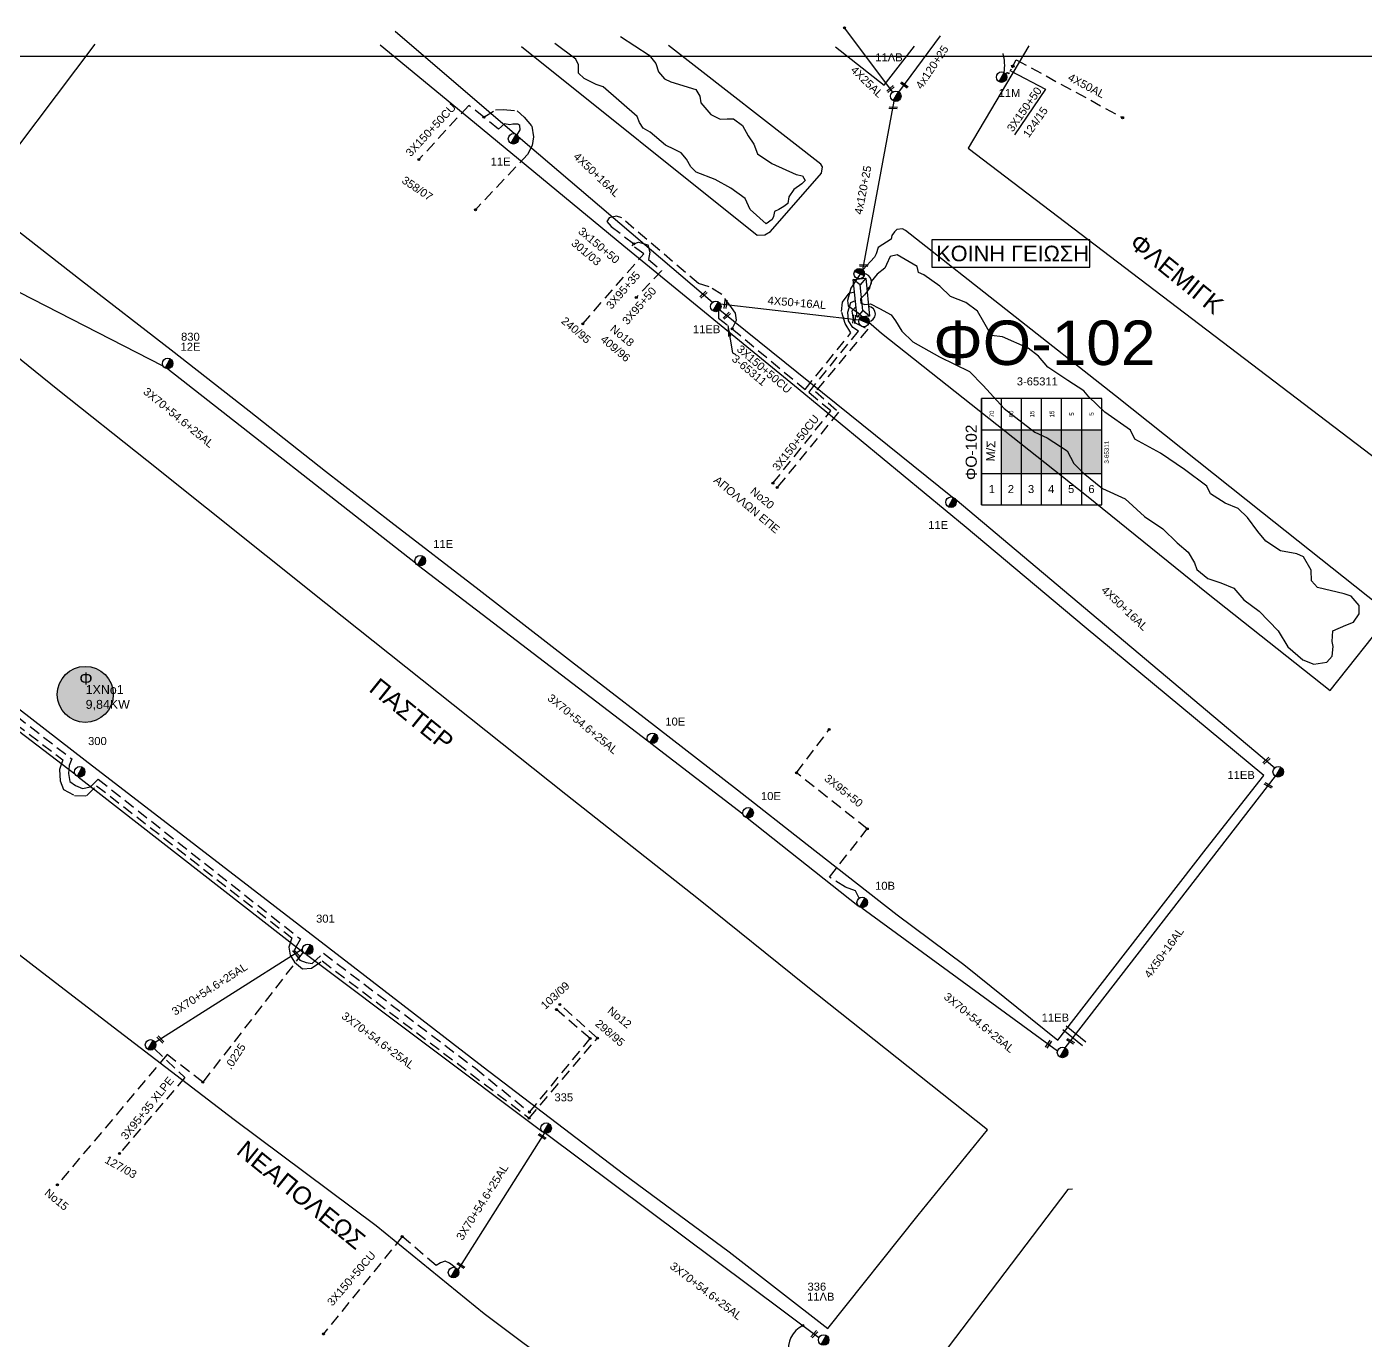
# Model space of a CAD drawing. Header units: millimetres. Extents: x 912 to 3023, y 735 to 1796.
# Drawn here: x 2317.8 to 2618.8, y 1491.9 to 1787.3 of the extents above; entities that cross this region are included whole.
import ezdxf
from ezdxf.enums import TextEntityAlignment as Align

# ---------------------------------------------------------------- set-up
doc = ezdxf.new("R2010")
doc.units = ezdxf.units.MM
doc.linetypes.add('DASHED', pattern=[19.05, 12.7, -6.35])
for name, color, linetype in [('Άγνωστα', 7, 'Continuous'), ('Ασφαλειοκιβώτια Χ.Τ 6 αναχωρήσεων', 7, 'Continuous'), ('Γέφυρες Εναέριου Δικτύου', 7, 'Continuous'), ('Γυμνά εναέρια ΧΤ και ΦΟΠ (3Φ)   4x50+16AL', 7, 'Continuous'), ('Εναέρια παροχή ΧΤ 4x25', 7, 'SYN_LINE'), ('Επιγραφές - Σχήματα', 7, 'Continuous'), ('Καλώδια ΧΤ   3x150+50CU', 7, 'DASHED'), ('Καλώδια ΧΤ   3x150AL+50XLPE', 7, 'DASHED'), ('Καλώδια ΧΤ   3x95+35 XLPE', 7, 'DASHED'), ('Μηχανική τομή', 7, 'Continuous'), ('Στύλος ΦΜ', 7, 'Continuous'), ('Στύλος ΦΜ @ 1', 7, 'Continuous'), ('Συνδέσεις', 7, 'Continuous'), ('Συνεστραμμένα ΧΤ   3x70+54.6+25 AL', 7, 'SYN_LINE'), ('Συνεστραμμένα ΧΤ   4x120+25 AL', 7, 'SYN_LINE'), ('Τομή', 7, 'Continuous'), ('Υποσταθμός εναέριος 2 στύλων', 7, 'Continuous'), ('Υποσταθμός πόλεως', 7, 'Continuous'), ('Υπόβαθρο ΔΕΗ', 7, 'Continuous'), ('Υπόγεια καλώδια Παροχών ΧΤ   .0225', 7, 'DASHED'), ('Υπόγεια καλώδια Παροχών ΧΤ   4x50AL', 7, 'DASHED'), ('Χώρος', 7, 'Continuous')]:
    doc.layers.add(name, color=color, linetype=linetype)
doc.styles.get("Standard").update_dxf_attribs({"font": 'ARIAL.TTF'})
doc.linetypes.add('SYN_LINE', pattern='A,0.5,-0.0001,["/\\/\\/\\/",Standard,S=0.1,R=0,X=0,Y=-0.05],-0.25', length=0.7501)
doc.dimstyles.new('ISO-25', dxfattribs={"dimtxt": 2.5, "dimasz": 2.5, "dimexe": 1.25, "dimexo": 0.625, "dimtad": 1, "dimtxsty": 'Standard', "dimcen": 2.5, "dimadec": 0, "dimazin": 0, "dimtfac": 1, "dimtmove": 0, "dimatfit": 3, "dimfxl": 1, "dimarcsym": 0})

# ---------------------------------------------------------------- blocks, each defined once
blk = doc.blocks.new('ΥΠΑΡΧΩΝ ΤΣΙΜΕΝΤΕΝΙΟΣ ΣΤΥΛΟΣ')
at = {"layer": 'Στύλος ΦΜ'}
blk.add_hatch(color=7, dxfattribs=at).paths.add_polyline_path([(-1.29, -2.28, 0.574793), (2.62, 0, 0.268822), (1.3, 2.27)])
at = {"layer": 'Στύλος ΦΜ', "color": 7}
blk.add_line((-1.29, -2.28), (1.3, 2.27), dxfattribs=at)
blk.add_circle((0, 0), 2.62, dxfattribs=at)
at = {"layer": 'Στύλος ΦΜ', "flags": 4}
for tag, p in [('ΤΥΠΟΣ', (-4.91, 3.03)), ('ΑΡΙΘΜΟΣ', (-4.68, 8.05))]:
    blk.add_attdef(tag, p, '', height=4, dxfattribs=at)
blk = doc.blocks.new('ΥΠΟΣΤΑΘΜΟΣ ΕΝΑΕΡΙΟΣ ΕΠΙ 2 ΣΤΥΛΩΝ')
at = {"layer": 'Υποσταθμός εναέριος 2 στύλων', "linetype": 'Continuous'}
for points in [[(-11.97, -2.11, 0.574793), (-8.45, -0.07, 0.268822), (-9.64, 1.98)], [(9.68, -2.15, 0.574793), (13.19, -0.1, 0.268822), (12.01, 1.95)]]:
    blk.add_hatch(color=256, dxfattribs=at).paths.add_polyline_path(points)
for p, q in [((-11.97, -2.11), (-9.64, 1.98)), ((9.68, -2.15), (12.01, 1.95))]:
    blk.add_line(p, q, dxfattribs=at)
for centre in [(-10.81, -0.07), (10.84, -0.1)]:
    blk.add_circle(centre, 2.36, dxfattribs=at)
at = {"layer": 'Υποσταθμός πόλεως', "linetype": 'Continuous', "ltscale": 40}
blk.add_lwpolyline([(-8.57, 2.82), (8.57, 2.82), (8.57, -2.82), (-8.57, -2.82)], close=True, dxfattribs=at)
for points in [[(-5.75, 0), (-8.57, 2.82)], [(-8.57, -2.82), (-5.75, 0)], [(-5.75, 0), (5.75, 0)], [(5.75, 0), (8.57, 2.82)], [(8.57, -2.82), (5.75, 0)]]:
    blk.add_lwpolyline(points, dxfattribs=at)
at = {"layer": 'Υποσταθμός εναέριος 2 στύλων', "ltscale": 40, "flags": 1}
for tag, p in [('ΜΕΤΑΣΧΗΜΑΤΙΣΜΟΣ', (14.09, 2.51)), ('ΙΣΧΥΣ', (14.07, -0.28)), ('ΑΡΙΘΜΟΣ', (14.19, -3))]:
    blk.add_attdef(tag, p, '', height=1.8, dxfattribs=at)
blk = doc.blocks.new('ΜΗΧΑΝΙΚΗ ΤΟΜΗ')
at = {"layer": 'Μηχανική τομή', "ltscale": 40}
for p, q in [((-1.89, 0.78), (1.89, 0.78)), ((1.89, 0), (-1.89, 0))]:
    blk.add_line(p, q, dxfattribs=at)
blk = doc.blocks.new('ΤΟΜΗ')
at = {"layer": 'Τομή', "ltscale": 40}
for p, q in [((-5.68, 0), (5.68, 0)), ((5.68, -2.33), (-5.68, -2.33))]:
    blk.add_line(p, q, dxfattribs=at)
blk = doc.blocks.new('_ΣΥΝΔΕΣΗ')
at = {"layer": 'Συνδέσεις', "linetype": 'SYN_LINE', "ltscale": 40}
blk.add_hatch(color=256, dxfattribs=at).paths.add_polyline_path([(0.5, -0.01, 1), (-0.5, -0.01, 1)])
at = {"layer": 'Συνδέσεις'}
blk.add_circle((0, -0.01), 0.5, dxfattribs=at)
blk = doc.blocks.new('ΑΣΦΑΛΕΙΟΚΙΒΩΤΙΟ ΥΠΟΣΤΑΘΜΟΥ 6 ΑΝΑΧΩΡΗΣΕΩΝ')
at = {"layer": 'Ασφαλειοκιβώτια Χ.Τ 6 αναχωρήσεων', "ltscale": 40}
for p, q in [((-23.91, 27), (23.91, 27)), ((-9.83, 27), (-9.83, -27)), ((9.83, 27), (9.83, -27)), ((-23.91, 18), (23.91, 18)), ((-23.91, 9), (23.91, 9)), ((-23.91, 0), (23.91, 0)), ((-23.91, -9), (23.91, -9)), ((-23.91, -18), (23.91, -18))]:
    blk.add_line(p, q, dxfattribs=at)
at = {"layer": 'Ασφαλειοκιβώτια Χ.Τ 6 αναχωρήσεων'}
blk.add_lwpolyline([(-23.91, -27), (23.91, -27), (23.91, 27), (-23.91, 27)], close=True, dxfattribs=at)
for s, p in [('1', (-18.59, 23.8)), ('2', (-18.59, 15.23)), ('3', (-18.59, 6.16)), ('4', (-18.59, -2.87)), ('5', (-18.59, -11.88)), ('6', (-18.59, -21.01))]:
    blk.add_text(s, height=3.6, rotation=270, dxfattribs=at).set_placement(p)
at = {"layer": 'Ασφαλειοκιβώτια Χ.Τ 6 αναχωρήσεων', "ltscale": 40}
for tag, height, p in [('ΟΝΟΜΑ', 5, (-0.27, 31.68)), ('ΚΕΙΜΕΝΟ 1', 2, (16.95, 22.41)), ('ΚΕΙΜΕΝΟ 2', 2, (16.95, 13.71)), ('ΚΕΙΜΕΝΟ 3', 2, (16.95, 4.31)), ('ΚΕΙΜΕΝΟ 4', 2, (16.95, -4.67)), ('ΚΕΙΜΕΝΟ 5', 2, (16.95, -13.51)), ('ΚΕΙΜΕΝΟ 6', 2, (16.95, -22.43)), ('ΣΧ', 2, (-0.21, -29.21))]:
    blk.add_attdef(tag, text='', height=height, dxfattribs=at).set_placement(p, align=Align.MIDDLE_CENTER)
blk = doc.blocks.new('ΧΩΡΟΣ')
at = {"layer": 'Χώρος', "ltscale": 40, "true_color": 0xff4747}
blk.add_hatch(color=13, dxfattribs=at).paths.add_polyline_path([(12.17, -0.19, 1), (-13.03, -0.19, 1)])
at = {"layer": 'Χώρος', "ltscale": 40}
blk.add_circle((-0.43, -0.19), 12.6, dxfattribs=at)
at = {"layer": 'Χώρος', "ltscale": 30, "insert": (-3.14, 9.64), "char_height": 5.4, "width": 408.8913, "attachment_point": 1}
blk.add_mtext('Φ', dxfattribs=at)
at = {"layer": 'Χώρος', "ltscale": 40}
blk.add_attdef('ΑΡΙΘΜΟΣ_001', (-0.27, -4.04), '', height=5.4, dxfattribs=at)
blk = doc.blocks.new('TSONTA XT1')
at = {"ltscale": 40}
h = blk.add_hatch(color=256, dxfattribs=at)
h.dxf.hatch_style = 1
h.paths.add_polyline_path([(595.96, 2487.66), (597.07, 2488.77), (595.96, 2489.87), (594.85, 2488.77)])
blk.add_lwpolyline([(594.85, 2488.77), (595.96, 2489.87), (597.07, 2488.77), (595.96, 2487.66)], close=True, dxfattribs=at)

msp = doc.modelspace()

# ---------------------------------------------------------------- hatches: boundary and pattern name
at = {"layer": 'Ασφαλειοκιβώτια Χ.Τ 6 αναχωρήσεων'}
for color, points in [(27, [(2541.53, 1696.65), (2537.03, 1696.65), (2537.03, 1686.82), (2541.53, 1686.82)]), (154, [(2546.03, 1696.65), (2541.53, 1696.65), (2541.53, 1686.82), (2546.03, 1686.82)]), (133, [(2550.53, 1696.65), (2546.03, 1696.65), (2546.03, 1686.82), (2550.53, 1686.82)]), (2, [(2555.03, 1696.65), (2550.53, 1696.65), (2550.53, 1686.82), (2555.03, 1686.82)]), (1, [(2559.53, 1696.65), (2555.03, 1696.65), (2555.03, 1686.82), (2559.53, 1686.82)])]:
    msp.add_hatch(color=color, dxfattribs=at).paths.add_polyline_path(points)

# ---------------------------------------------------------------- linework, layer by layer
at = {"layer": 'Άγνωστα', "color": 154, "linetype": 'DASHED', "ltscale": 0.2}
msp.add_lwpolyline([(2420.62, 1766.97), (2423.21, 1768.61), (2424.95, 1768.73), (2428.07, 1768.37), (2429.69, 1766.99), (2431.4, 1764.98), (2431.76, 1762.54), (2431.46, 1760.59), (2430.41, 1758.58), (2418.71, 1746.17)], dxfattribs=at)
at = {"layer": 'Άγνωστα', "color": 1, "linetype": 'DASHED', "ltscale": 0.2}
for points in [[(2442.85, 1720.49), (2456.54, 1736.22), (2453.99, 1738.07), (2454.35, 1738.51)], [(2454.35, 1738.51), (2455.37, 1738.88), (2457.46, 1738.26), (2457.95, 1736.63), (2457.63, 1734.95), (2460.56, 1732.45), (2454.89, 1726.43)]]:
    msp.add_lwpolyline(points, dxfattribs=at)
at = {"layer": 'Άγνωστα', "color": 6, "linetype": 'DASHED', "ltscale": 0.2}
msp.add_lwpolyline([(2504.99, 1591.33), (2504.19, 1593.02), (2501.91, 1593.82), (2498.34, 1596.06), (2506.83, 1606.93), (2490.91, 1619.53), (2498.25, 1629.29)], dxfattribs=at)
at = {"layer": 'Γέφυρες Εναέριου Δικτύου'}
msp.add_arc((2494.92, 1489.97), 5.87, 116.1221, 266.1266, dxfattribs=at)
at = {"layer": 'Γυμνά εναέρια ΧΤ και ΦΟΠ (3Φ)   4x50+16AL', "color": 154}
for points in [[(2400.63, 1786.29), (2427.48, 1763.27)], [(2428.32, 1762.64), (2472.04, 1725.34)], [(2473.77, 1725.02), (2504.98, 1721.42)]]:
    msp.add_lwpolyline(points, dxfattribs=at)
at = {"layer": 'Γυμνά εναέρια ΧΤ και ΦΟΠ (3Φ)   4x50+16AL', "color": 1}
for points in [[(2473.63, 1723.62), (2525.96, 1681.52)], [(2526.57, 1681.13), (2598.49, 1620.67)], [(2551.31, 1557.68), (2598.58, 1618.78)]]:
    msp.add_lwpolyline(points, dxfattribs=at)
at = {"layer": 'Γυμνά εναέρια ΧΤ και ΦΟΠ (3Φ)   4x50+16AL', "color": 27}
msp.add_arc((2505.99, 1729.99), 1.78, 294.1133, 89.7897, dxfattribs=at)
at = {"layer": 'Γυμνά εναέρια ΧΤ και ΦΟΠ (3Φ)   4x50+16AL', "color": 154}
msp.add_arc((2506.97, 1722.73), 1.68, 272.3752, 85.2396, dxfattribs=at)
at = {"layer": 'Εναέρια παροχή ΧΤ 4x25', "color": 27, "ltscale": 20}
msp.add_lwpolyline([(2512.55, 1772.62), (2501.69, 1787.08)], dxfattribs=at)
at = {"layer": 'Επιγραφές - Σχήματα'}
msp.add_lwpolyline([(917.41, 770.73), (2916.72, 770.73), (2916.72, 1780.64), (917.41, 1780.64)], close=True, dxfattribs=at)
at = {"layer": 'Επιγραφές - Σχήματα', "color": 190}
msp.add_lwpolyline([(2521.36, 1733.24), (2556.87, 1733.24), (2556.87, 1739.42), (2521.36, 1739.42)], close=True, dxfattribs=at)
at = {"layer": 'Καλώδια ΧΤ   3x150+50CU', "color": 154, "ltscale": 0.2}
msp.add_lwpolyline([(2428.08, 1762.97), (2428.76, 1764.11), (2428.68, 1765.08), (2428.26, 1765.39), (2427.1, 1765.39), (2426.44, 1765.23), (2425.21, 1765.46), (2423.86, 1764.27), (2420.62, 1766.97), (2417.21, 1769.62), (2406, 1757.43)], dxfattribs=at)
at = {"layer": 'Καλώδια ΧΤ   3x150+50CU', "color": 1, "ltscale": 0.2}
for points in [[(2476.43, 1719.39), (2477.45, 1721.36), (2477.17, 1722.92), (2476.3, 1724.19), (2474.11, 1727.07), (2471.28, 1728.84), (2468.85, 1729.59), (2451.61, 1744.3), (2450.44, 1744.73), (2448.79, 1744.34), (2448.25, 1743.52), (2449.22, 1742.38), (2454.35, 1738.51)], [(2473.4, 1723.42), (2473.34, 1721.8), (2476.43, 1719.39), (2492.85, 1705.76), (2503.13, 1718.46), (2501.82, 1720.58), (2501.02, 1723.29), (2501.27, 1725.36), (2502.73, 1727.37), (2503.96, 1727.66)], [(2414.17, 1508.28), (2412.85, 1509.31), (2411.91, 1509.73), (2410.84, 1509.32), (2409.91, 1508.78), (2402.23, 1515.24), (2384.57, 1493.36)]]:
    msp.add_lwpolyline(points, dxfattribs=at)
at = {"layer": 'Καλώδια ΧΤ   3x150+50CU', "color": 2, "ltscale": 0.2}
msp.add_lwpolyline([(2485.62, 1684.66), (2498.61, 1700.9), (2493.69, 1705.08), (2504.81, 1718.85), (2503.56, 1719.69), (2502.61, 1721.18), (2502.47, 1723.14), (2503.1, 1725.32), (2504.15, 1725.77)], dxfattribs=at)
at = {"layer": 'Καλώδια ΧΤ   3x150+50CU', "color": 133, "ltscale": 0.2}
msp.add_lwpolyline([(2504.29, 1724.37), (2503.36, 1723.34), (2503.54, 1722.02), (2504.1, 1720.72), (2506.92, 1719.32), (2495.17, 1705.29), (2500.37, 1700.64), (2486.57, 1683.71)], dxfattribs=at)
at = {"layer": 'Καλώδια ΧΤ   3x150AL+50XLPE', "color": 27, "linetype": 'DASHED', "ltscale": 0.05}
msp.add_lwpolyline([(2539.67, 1778.61), (2538.62, 1776.73, 0.612382), (2537.96, 1776.68)], format="xyb", dxfattribs=at)
at = {"layer": 'Καλώδια ΧΤ   3x150AL+50XLPE', "color": 6, "ltscale": 0.2}
msp.add_lwpolyline([(2276.39, 1662.56), (2327.92, 1622.69), (2327.37, 1621.18), (2327.18, 1619.37), (2327.52, 1617.57), (2328.77, 1616.65), (2330.39, 1616.02), (2332.16, 1616.35), (2333.88, 1618.1), (2379.37, 1582.18), (2378.35, 1580.36), (2377.87, 1579.29), (2379.23, 1577.41), (2380.62, 1576.85), (2382.02, 1576.69), (2384.52, 1578.96), (2418.69, 1553.1), (2430.87, 1543.23), (2444.51, 1559.78), (2436.95, 1566.29)], dxfattribs=at)
at = {"layer": 'Καλώδια ΧΤ   3x150AL+50XLPE', "color": 85, "ltscale": 0.2}
msp.add_lwpolyline([(2276.03, 1660.73), (2325.93, 1622.44), (2325.17, 1620.27), (2325.35, 1617.71), (2326.07, 1615.78), (2328.59, 1614.43), (2331.29, 1614.36), (2333.54, 1616.64), (2377.45, 1582.4), (2376.75, 1580.3), (2377.08, 1578.5), (2378.03, 1576.95), (2379.86, 1575.43), (2381.84, 1575.61), (2384.24, 1577.25), (2430.8, 1541.91), (2446.13, 1559.88), (2437.71, 1567.42)], dxfattribs=at)
at = {"layer": 'Καλώδια ΧΤ   3x95+35 XLPE', "color": 1, "ltscale": 0.2}
msp.add_lwpolyline([(2346.47, 1557.51), (2353.37, 1550.99), (2338.68, 1533.96)], dxfattribs=at)
at = {"layer": 'Συνεστραμμένα ΧΤ   3x70+54.6+25 AL', "color": 6, "ltscale": 20}
for points in [[(2348.51, 1710.95), (2278.14, 1747.05)], [(2349.53, 1710.4), (2405.22, 1666.78)], [(2405.89, 1666.14), (2457.48, 1626.74)], [(2458.15, 1626.18), (2478.87, 1610.3)], [(2479.82, 1609.39), (2504.7, 1589.72)], [(2505.63, 1589.2), (2549.61, 1557.03)]]:
    msp.add_lwpolyline(points, dxfattribs=at)
at = {"layer": 'Συνεστραμμένα ΧΤ   3x70+54.6+25 AL', "color": 1, "ltscale": 20}
for points in [[(2272.48, 1662.14), (2328.65, 1619.29)], [(2329.41, 1618.63), (2380.08, 1579.11)], [(2379.83, 1579.88), (2346.7, 1558.88)], [(2380.69, 1578.7), (2433.66, 1538.95)], [(2434.21, 1538.55), (2414.79, 1507.77)], [(2434.46, 1538.49), (2495.96, 1492.54)]]:
    msp.add_lwpolyline(points, dxfattribs=at)
at = {"layer": 'Συνεστραμμένα ΧΤ   3x70+54.6+25 AL', "color": 27, "linetype": 'SYN_LINE', "ltscale": 20}
msp.add_arc((2527.51, 1778.59), 10.21, 351.0576, 15.3062, dxfattribs=at)
at = {"layer": 'Συνεστραμμένα ΧΤ   4x120+25 AL', "color": 27, "linetype": 'SYN_LINE', "ltscale": 20}
for points in [[(2513.95, 1772.61), (2523.32, 1785.29)], [(2505.82, 1732.62), (2512.89, 1770.54)]]:
    msp.add_lwpolyline(points, dxfattribs=at)
at = {"layer": 'Υπόβαθρο ΔΕΗ'}
for points in [[(2451.34, 1785.12), (2457.81, 1780.93), (2459.31, 1779.03), (2459.85, 1777.19), (2461.21, 1775.56), (2462.62, 1774.95), (2468.29, 1773.21), (2469.19, 1771.7), (2469.19, 1771.7), (2469.42, 1770.2), (2471.66, 1767.59), (2473.77, 1766.5), (2475.32, 1766.59), (2476.77, 1766.61), (2478.73, 1765.1), (2480, 1762.77), (2481.32, 1760.92), (2482.16, 1758.69), (2485.38, 1756.54), (2485.38, 1756.54), (2490.84, 1754.05), (2492.23, 1753.76), (2492.83, 1752.73), (2492.09, 1752.01), (2490.3, 1750.72), (2489.18, 1749.06), (2488.98, 1747.59), (2488.08, 1746.89), (2486.94, 1746.22), (2485.93, 1745.77), (2485.71, 1744.63), (2485.46, 1743.96), (2484.12, 1742.98), (2480.51, 1746.19), (2479.39, 1748.66), (2476.16, 1751.03), (2472.58, 1752.95), (2468.35, 1754.62), (2467.18, 1755.82), (2466.19, 1757.52), (2464.99, 1758.94), (2463.5, 1759.68), (2461.48, 1760.64), (2457.99, 1763.63), (2456.43, 1764.48), (2455.58, 1765.75), (2455.05, 1767.14), (2447.42, 1773.82), (2445.86, 1774.31), (2443.13, 1775.66), (2441.92, 1776.83), (2441.92, 1778.74), (2441.29, 1780.01), (2436.53, 1783.5)], [(2333.1, 1783.41), (2306.71, 1748.46), (2330.1, 1730.23), (2350.33, 1714.63), (2367.8, 1700.91), (2384.97, 1687.4), (2399.65, 1675.96), (2419.52, 1660.67), (2440.3, 1644.58), (2456.62, 1631.97), (2477.64, 1615.69), (2493.34, 1603.43), (2513.51, 1587.6), (2528.52, 1576.41), (2549.64, 1559.41), (2559.16, 1571.71), (2583.04, 1602.41), (2595.96, 1618.91), (2555.6, 1652.45), (2529.08, 1674.71), (2491.3, 1705.89), (2452.09, 1737.98), (2418.48, 1765.69), (2397.26, 1783.19)], [(2429.09, 1782.86), (2482.07, 1740.46), (2483.76, 1740.54), (2485.07, 1741.24), (2496.52, 1754.41), (2496.77, 1755.8), (2496.37, 1756.41), (2462.12, 1783.11)], [(2499.64, 1782.79), (2510.63, 1774.18), (2517.45, 1782.92)], [(2543.17, 1783.01), (2529.54, 1759.99), (2640.31, 1675.68), (2710.99, 1765.62), (2723.28, 1781.16)], [(2552.94, 1525.88), (2551.93, 1525.84), (2518.66, 1481.96), (2528.02, 1476.58), (2561.73, 1454.49), (2607.39, 1425.02), (2671.33, 1384.19), (2695.83, 1376.85), (2696.66, 1388.26), (2702.64, 1424.99), (2715.27, 1487.58), (2724.2, 1524.1), (2733.02, 1555.62), (2741.43, 1582.65), (2751.47, 1611.2), (2761.25, 1636.48), (2773.06, 1665.4), (2787.68, 1697.04), (2796.81, 1715.64), (2807.8, 1736.8), (2813.9, 1747.93), (2780.89, 1781.08)], [(2546.92, 1773.3), (2539.89, 1762.97)], [(2610.88, 1638.07), (2624.48, 1655.16), (2595.69, 1678.03), (2562.62, 1704.31), (2515.4, 1741.49), (2514.76, 1741.83), (2513.45, 1741.69), (2512.92, 1741.22), (2512.35, 1740.39), (2512.18, 1739.55), (2509.29, 1737.7), (2508.85, 1736.23), (2508.41, 1735.49), (2505.82, 1732.62), (2503.15, 1728.55), (2502.38, 1725.73), (2502.55, 1724.54), (2504.78, 1722.94), (2510.03, 1718.38), (2556.12, 1681.87), (2583.5, 1659.75), (2610.88, 1638.07)], [(2611.33, 1649.05), (2611.54, 1651.46), (2614.43, 1652.74), (2616.15, 1653.44), (2617.4, 1655.28), (2617.4, 1657.15), (2615.64, 1659.24), (2614.06, 1659.79), (2608.03, 1661.21), (2606.7, 1662.71), (2606.63, 1665.1), (2604.94, 1668.07), (2603.43, 1668.81), (2599.71, 1669.45), (2596.41, 1671.62), (2594.64, 1673.82), (2592.32, 1676.92), (2590.23, 1678.98), (2587.29, 1680.19), (2584.02, 1682.28), (2583.17, 1683.97), (2578.16, 1687.78), (2572.76, 1691.38), (2566.97, 1694.58), (2566.01, 1696.57), (2560.25, 1700.61), (2556.61, 1704.08), (2555.55, 1705.46), (2551.93, 1707.74), (2547.4, 1710.76), (2545.32, 1713.2), (2543.03, 1715.04), (2537.24, 1717.57), (2534.72, 1717.89), (2531.61, 1723.37), (2528.96, 1725.33), (2525.53, 1726.68), (2523.12, 1728.96), (2519.5, 1731.53), (2518.36, 1732.01), (2518.07, 1733.36), (2513.54, 1735.98), (2511.99, 1735.61), (2511.17, 1733.82), (2510.8, 1733.04), (2509.01, 1731.68), (2507.72, 1730.01), (2507.32, 1728.51), (2506.22, 1727.03), (2505.32, 1726.09), (2505.39, 1725.14), (2506.29, 1724.88), (2507.55, 1724.97), (2509.59, 1723.97), (2512.17, 1722.55), (2513.2, 1721.14), (2514.61, 1718.88), (2517.08, 1716.43), (2523.04, 1713.07), (2529.79, 1709.77), (2532.85, 1706.64), (2537.59, 1701.49), (2544.48, 1696.15), (2547.25, 1694.83), (2551.74, 1691.94), (2553.23, 1689.12), (2555.38, 1687), (2559.73, 1683.5), (2564.83, 1681.16), (2569.19, 1677.15), (2573.3, 1674.37), (2576.47, 1671.26), (2578.99, 1669.19), (2580.42, 1666.78), (2580.95, 1665.23), (2583.39, 1663.2), (2586.31, 1662.28), (2589.24, 1661.07), (2591.46, 1658.47), (2594.91, 1655.9), (2599.23, 1651.43), (2601.42, 1647.85), (2604.74, 1644.97), (2607.21, 1643.95), (2610.12, 1644.45), (2611.35, 1645.78), (2611.6, 1647.96), (2611.33, 1649.05)], [(2293.3, 1730.92), (2269.79, 1700), (2255.27, 1680.99), (2269.92, 1669.73), (2300.25, 1646.11), (2330.93, 1622.41), (2356.02, 1603.09), (2391.22, 1575.96), (2420.47, 1553.46), (2452, 1529.39), (2475.8, 1511.82), (2497.97, 1494.59), (2518.28, 1520.04), (2533.89, 1539.25), (2493.11, 1571.65), (2468.85, 1591.11), (2439.07, 1614.67), (2385.04, 1657.59), (2385.04, 1657.59), (2344.84, 1689.8), (2324.81, 1705.65), (2306.27, 1720.61), (2293.3, 1730.92)], [(2307.2, 1430.83), (2329.28, 1413.75), (2348.89, 1398.56), (2393.68, 1362.78), (2394.71, 1363.71), (2440.66, 1421.57), (2470.69, 1459.22), (2439.2, 1484.02), (2420.71, 1497.9), (2396.39, 1517.68), (2364.43, 1541.47), (2338.54, 1561.39), (2320.39, 1575.3), (2296.75, 1593.53)]]:
    msp.add_lwpolyline(points, dxfattribs=at)
at = {"layer": 'Υπόγεια καλώδια Παροχών ΧΤ   .0225', "color": 1, "ltscale": 0.2}
msp.add_lwpolyline([(2379.98, 1579.18), (2357.43, 1549.99), (2349.36, 1556.16), (2324.7, 1526.91)], dxfattribs=at)
at = {"layer": 'Υπόγεια καλώδια Παροχών ΧΤ   4x50AL', "color": 27, "ltscale": 0.2}
msp.add_lwpolyline([(2539.56, 1778.45), (2540.33, 1779.87), (2540.33, 1779.87), (2540.33, 1779.87), (2564.24, 1766.86)], dxfattribs=at)

# ---------------------------------------------------------------- block references
at = {"layer": 'Ασφαλειοκιβώτια Χ.Τ 6 αναχωρήσεων', "xscale": 0.5, "yscale": 0.5, "zscale": 0.5, "rotation": 90}
msp.add_blockref('ΑΣΦΑΛΕΙΟΚΙΒΩΤΙΟ ΥΠΟΣΤΑΘΜΟΥ 6 ΑΝΑΧΩΡΗΣΕΩΝ', (2546.03, 1691.74), dxfattribs=at).add_auto_attribs({'ΟΝΟΜΑ': 'ΦΟ-102', 'ΣΧ': '3-65311', 'ΚΕΙΜΕΝΟ 2': '80', 'ΚΕΙΜΕΝΟ 1': '70', 'ΚΕΙΜΕΝΟ 3': '15', 'ΚΕΙΜΕΝΟ 4': '15', 'ΚΕΙΜΕΝΟ 5': '5', 'ΚΕΙΜΕΝΟ 6': '5'})
at = {"layer": 'Μηχανική τομή'}
for p, xscale, yscale, zscale, rotation in [((2511.92, 1773.45), 0.5000000000002767, 0.5000000000002767, 0.5000000000002767, 221.5831924250218), ((2515.25, 1774.37), 0.5000000000001688, 0.5000000000001688, 0.5000000000001688, 144.1532560737135), ((2512.65, 1769.25), 0.4999999999998433, 0.4999999999998433, 0.4999999999998433, 176.726939227407), ((2506.04, 1733.8), 0.4999999999998433, 0.4999999999998433, 0.4999999999998433, 176.726939227407), ((2469.83, 1727.22), 0.4999999999999237, 0.4999999999999237, 0.4999999999999237, 223.0100833351292), ((2474.73, 1724.91), 0.4999999999999073, 0.4999999999999073, 0.4999999999999073, 263.2916637083282), ((2475.09, 1722.44), 0.4999999999999237, 0.4999999999999237, 0.4999999999999237, 223.0100833351292), ((2503.68, 1721.57), 0.4999999999999073, 0.4999999999999073, 0.4999999999999073, 263.2916637083282), ((2596.43, 1622.41), 0.4999999999999237, 0.4999999999999237, 0.4999999999999237, 223.0100833351292), ((2597.11, 1616.88), 0.4999999999999415, 0.4999999999999415, 0.4999999999999415, 149.7536952074038), ((2378.53, 1579.06), 0.4999999999999483, 0.4999999999999483, 0.4999999999999483, 133.8528700548359), ((2348.02, 1559.72), 0.4999999999999483, 0.4999999999999483, 0.4999999999999483, 133.8528700548359), ((2547.42, 1558.64), 0.4999999999998978, 0.4999999999998978, 0.4999999999998978, 236.8898457126369), ((2552.6, 1559.35), 0.4999999999999415, 0.4999999999999415, 0.4999999999999415, 149.7536952074038), ((2433.82, 1537.93), 0.4999999999999417, 0.4999999999999417, 0.4999999999999417, 145.3713314001069), ((2415.52, 1508.92), 0.4999999999999417, 0.4999999999999417, 0.4999999999999417, 145.3713314001069), ((2494.77, 1493.42), 0.4999999999998896, 0.4999999999998896, 0.4999999999998896, 228.1985335219322)]:
    msp.add_blockref('ΜΗΧΑΝΙΚΗ ΤΟΜΗ', p, dxfattribs=dict(at, xscale=xscale, yscale=yscale, zscale=zscale, rotation=rotation))
at = {"layer": 'Στύλος ΦΜ @ 1', "ltscale": 40}
ref = msp.add_blockref('ΥΠΑΡΧΩΝ ΤΣΙΜΕΝΤΕΝΙΟΣ ΣΤΥΛΟΣ', (2513.24, 1771.67), dxfattribs=dict(at, xscale=0.4499999999998181, yscale=0.4499999999998181, zscale=0.4499999999998181))
ref.add_attrib('ΤΥΠΟΣ', '11ΛB', (2508.62, 1779.53), dxfattribs={"layer": 'Στύλος ΦΜ', "height": 1.8, "flags": 4})
ref = msp.add_blockref('ΥΠΑΡΧΩΝ ΤΣΙΜΕΝΤΕΝΙΟΣ ΣΤΥΛΟΣ', (2537.02, 1775.98), dxfattribs=dict(at, xscale=0.4499999999998181, yscale=0.4499999999998181, zscale=0.4499999999998181))
ref.add_attrib('ΤΥΠΟΣ', '11M', (2536.35, 1771.5), dxfattribs={"layer": 'Στύλος ΦΜ', "height": 1.8, "flags": 4})
ref = msp.add_blockref('ΥΠΑΡΧΩΝ ΤΣΙΜΕΝΤΕΝΙΟΣ ΣΤΥΛΟΣ', (2427.27, 1762.11), dxfattribs=dict(at, xscale=0.4499999999998181, yscale=0.4499999999998181, zscale=0.4499999999998181))
ref.add_attrib('ΤΥΠΟΣ', '11E', (2422.14, 1756.09), dxfattribs={"layer": 'Στύλος ΦΜ', "height": 1.8, "flags": 4})
ref = msp.add_blockref('ΥΠΑΡΧΩΝ ΤΣΙΜΕΝΤΕΝΙΟΣ ΣΤΥΛΟΣ', (2472.76, 1724.41), dxfattribs=dict(at, xscale=0.4499999999998181, yscale=0.4499999999998181, zscale=0.4499999999998181))
ref.add_attrib('ΤΥΠΟΣ', '11EB', (2467.62, 1718.39), dxfattribs={"layer": 'Στύλος ΦΜ', "height": 1.8, "flags": 4})
ref = msp.add_blockref('ΥΠΑΡΧΩΝ ΤΣΙΜΕΝΤΕΝΙΟΣ ΣΤΥΛΟΣ', (2349.51, 1711.58), dxfattribs=dict(at, xscale=0.4499999999998181, yscale=0.4499999999998181, zscale=0.4499999999998181))
ref.add_attrib('ΤΥΠΟΣ', '12E', (2352.41, 1714.44), dxfattribs={"layer": 'Στύλος ΦΜ', "height": 1.8, "flags": 4})
ref.add_attrib('ΑΡΙΘΜΟΣ', '830', (2352.52, 1716.7), dxfattribs={"layer": 'Στύλος ΦΜ', "height": 1.8, "flags": 4})
ref = msp.add_blockref('ΥΠΑΡΧΩΝ ΤΣΙΜΕΝΤΕΝΙΟΣ ΣΤΥΛΟΣ', (2525.65, 1680.39), dxfattribs=dict(at, xscale=0.4499999999998181, yscale=0.4499999999998181, zscale=0.4499999999998181))
ref.add_attrib('ΤΥΠΟΣ', '11E', (2520.52, 1674.37), dxfattribs={"layer": 'Στύλος ΦΜ', "height": 1.8, "flags": 4})
ref = msp.add_blockref('ΥΠΑΡΧΩΝ ΤΣΙΜΕΝΤΕΝΙΟΣ ΣΤΥΛΟΣ', (2406.3, 1667.24), dxfattribs=dict(at, xscale=0.4499999999998181, yscale=0.4499999999998181, zscale=0.4499999999998181))
ref.add_attrib('ΤΥΠΟΣ', '11E', (2409.21, 1670.1), dxfattribs={"layer": 'Στύλος ΦΜ', "height": 1.8, "flags": 4})
ref = msp.add_blockref('ΥΠΑΡΧΩΝ ΤΣΙΜΕΝΤΕΝΙΟΣ ΣΤΥΛΟΣ', (2458.51, 1627.31), dxfattribs=dict(at, xscale=0.4499999999998181, yscale=0.4499999999998181, zscale=0.4499999999998181))
ref.add_attrib('ΤΥΠΟΣ', '10E', (2461.41, 1630.17), dxfattribs={"layer": 'Στύλος ΦΜ', "height": 1.8, "flags": 4})
ref = msp.add_blockref('ΥΠΑΡΧΩΝ ΤΣΙΜΕΝΤΕΝΙΟΣ ΣΤΥΛΟΣ', (2329.73, 1619.76), dxfattribs=dict(at, xscale=0.4499999999998181, yscale=0.4499999999998181, zscale=0.4499999999998181))
ref.add_attrib('ΤΥΠΟΣ', '300', (2331.61, 1625.78), dxfattribs={"layer": 'Στύλος ΦΜ', "height": 1.8, "flags": 4})
ref = msp.add_blockref('ΥΠΑΡΧΩΝ ΤΣΙΜΕΝΤΕΝΙΟΣ ΣΤΥΛΟΣ', (2599.23, 1619.76), dxfattribs=dict(at, xscale=0.4499999999998181, yscale=0.4499999999998181, zscale=0.4499999999998181))
ref.add_attrib('ΤΥΠΟΣ', '11EB', (2587.81, 1618.16), dxfattribs={"layer": 'Στύλος ΦΜ', "height": 1.8, "flags": 4})
ref = msp.add_blockref('ΥΠΑΡΧΩΝ ΤΣΙΜΕΝΤΕΝΙΟΣ ΣΤΥΛΟΣ', (2480.02, 1610.55), dxfattribs=dict(at, xscale=0.4499999999998181, yscale=0.4499999999998181, zscale=0.4499999999998181))
ref.add_attrib('ΤΥΠΟΣ', '10E', (2482.92, 1613.41), dxfattribs={"layer": 'Στύλος ΦΜ', "height": 1.8, "flags": 4})
ref = msp.add_blockref('ΥΠΑΡΧΩΝ ΤΣΙΜΕΝΤΕΝΙΟΣ ΣΤΥΛΟΣ', (2505.68, 1590.38), dxfattribs=dict(at, xscale=0.4499999999998181, yscale=0.4499999999998181, zscale=0.4499999999998181))
ref.add_attrib('ΤΥΠΟΣ', '10B', (2508.58, 1593.24), dxfattribs={"layer": 'Στύλος ΦΜ', "height": 1.8, "flags": 4})
ref = msp.add_blockref('ΥΠΑΡΧΩΝ ΤΣΙΜΕΝΤΕΝΙΟΣ ΣΤΥΛΟΣ', (2381, 1579.84), dxfattribs=dict(at, xscale=0.4499999999998181, yscale=0.4499999999998181, zscale=0.4499999999998181))
ref.add_attrib('ΤΥΠΟΣ', '301', (2382.88, 1585.85), dxfattribs={"layer": 'Στύλος ΦΜ', "height": 1.8, "flags": 4})
ref = msp.add_blockref('ΥΠΑΡΧΩΝ ΤΣΙΜΕΝΤΕΝΙΟΣ ΣΤΥΛΟΣ', (2550.73, 1556.66), dxfattribs=dict(at, xscale=0.4499999999998181, yscale=0.4499999999998181, zscale=0.4499999999998181))
ref.add_attrib('ΤΥΠΟΣ', '11EB', (2546.04, 1563.61), dxfattribs={"layer": 'Στύλος ΦΜ', "height": 1.8, "flags": 4})
at = {"layer": 'Στύλος ΦΜ @ 1', "ltscale": 40, "xscale": 0.4499999999998181, "yscale": 0.4499999999998181, "zscale": 0.4499999999998181}
for p in [(2345.65, 1558.36), (2413.78, 1507.17)]:
    msp.add_blockref('ΥΠΑΡΧΩΝ ΤΣΙΜΕΝΤΕΝΙΟΣ ΣΤΥΛΟΣ', p, dxfattribs=at)
at = {"layer": 'Στύλος ΦΜ @ 1', "ltscale": 40}
ref = msp.add_blockref('ΥΠΑΡΧΩΝ ΤΣΙΜΕΝΤΕΝΙΟΣ ΣΤΥΛΟΣ', (2434.6, 1539.66), dxfattribs=dict(at, xscale=0.4499999999998181, yscale=0.4499999999998181, zscale=0.4499999999998181))
ref.add_attrib('ΤΥΠΟΣ', '335', (2436.48, 1545.67), dxfattribs={"layer": 'Στύλος ΦΜ', "height": 1.8, "flags": 4})
ref = msp.add_blockref('ΥΠΑΡΧΩΝ ΤΣΙΜΕΝΤΕΝΙΟΣ ΣΤΥΛΟΣ', (2497.01, 1492), dxfattribs=dict(at, xscale=0.4499999999998181, yscale=0.4499999999998181, zscale=0.4499999999998181))
ref.add_attrib('ΤΥΠΟΣ', '11ΛB', (2493.28, 1500.84), dxfattribs={"layer": 'Στύλος ΦΜ', "height": 1.8, "flags": 4})
ref.add_attrib('ΑΡΙΘΜΟΣ', '336', (2493.38, 1503.1), dxfattribs={"layer": 'Στύλος ΦΜ', "height": 1.8, "flags": 4})
at = {"layer": 'Συνδέσεις', "xscale": 0.4499999999998181, "yscale": 0.4499999999998181, "zscale": 0.4499999999998181}
for p in [(2501.69, 1787.08), (2420.62, 1766.97), (2564.24, 1766.86), (2406, 1757.43), (2418.71, 1746.17), (2454.35, 1738.51), (2454.89, 1726.43), (2442.85, 1720.49), (2476.43, 1719.39), (2485.62, 1684.66), (2486.57, 1683.71), (2498.25, 1629.29), (2490.91, 1619.53), (2506.83, 1606.93), (2436.95, 1566.29), (2437.71, 1567.42), (2444.51, 1559.78), (2446.13, 1559.88), (2357.43, 1549.99), (2430.8, 1541.91), (2430.87, 1543.23), (2338.68, 1533.96), (2324.7, 1526.91), (2402.23, 1515.24), (2384.57, 1493.36), (2492.33, 1495.25)]:
    msp.add_blockref('_ΣΥΝΔΕΣΗ', p, dxfattribs=at)
at = {"layer": 'Συνδέσεις', "xscale": 0.3075184835441075, "yscale": 0.3075184835441075, "zscale": 0.3075184835441075, "rotation": 333.9972223934564}
msp.add_blockref('TSONTA XT1', (2039.3, 1170.91), dxfattribs=at)
at = {"layer": 'Τομή', "xscale": 0.4999999999997585, "yscale": 0.4999999999997585, "zscale": 0.4999999999997585, "rotation": 321.0116874152734}
msp.add_blockref('ΤΟΜΗ', (2553.74, 1560.83), dxfattribs=at)
at = {"layer": 'Υποσταθμός εναέριος 2 στύλων', "xscale": 0.5000000000001086, "yscale": 0.5000000000001086, "zscale": 0.5000000000001086, "rotation": 95.71318653128459}
msp.add_blockref('ΥΠΟΣΤΑΘΜΟΣ ΕΝΑΕΡΙΟΣ ΕΠΙ 2 ΣΤΥΛΩΝ', (2505.5, 1726.37), dxfattribs=at)
at = {"layer": 'Χώρος'}
ref = msp.add_blockref('ΧΩΡΟΣ', (2331.2, 1637.26), dxfattribs=dict(at, xscale=0.5, yscale=0.5, zscale=0.5))
ref.add_attrib('ΑΡΙΘΜΟΣ_001', '1ΧΝο1', (2331.07, 1637.26), dxfattribs={"ltscale": 40, "height": 2})
ref.add_attrib('ΑΡΙΘΜΟΣ_002', '9,84ΚW', (2331.07, 1633.93), dxfattribs={"ltscale": 40, "height": 2})

# ---------------------------------------------------------------- texts
at = {"layer": 'Γυμνά εναέρια ΧΤ και ΦΟΠ (3Φ)   4x50+16AL', "color": 7, "char_height": 1.8, "width": 168.3718, "attachment_point": 1}
for s, insert, rotation in [('4x120+25', (2517.54, 1774.1), 56.2845), ('4X50+16AL', (2441.81, 1759.22), 316.6586), ('4x120+25', (2503.88, 1745.31), 78.8918), ('4X50+16AL', (2484.5, 1726.7), 355.1865), ('4X50+16AL', (2560.51, 1661.72), 316.6586), ('4X50+16AL', (2568.94, 1574.26), 54.2331)]:
    msp.add_mtext(s, dxfattribs=dict(at, insert=insert, rotation=rotation))
at = {"layer": 'Εναέρια παροχή ΧΤ 4x25', "color": 7, "insert": (2504.2, 1778.68), "char_height": 1.8, "width": 168.3718, "attachment_point": 1, "rotation": 315.8688}
msp.add_mtext('4X25AL', dxfattribs=at)
at = {"layer": 'Επιγραφές - Σχήματα', "color": 7, "attachment_point": 1}
for s, insert, char_height, width, rotation in [('ΦΛΕΜΙΓΚ', (2567.93, 1741.17), 4, 168.3718, 321.0342), ('3X95+35', (2447.93, 1724.81), 1.8, 168.3718, 49.1954), ('3X95+50', (2451.55, 1721.31), 1.8, 168.3718, 49.1954), ('{\\H1.083x;\\C256;Μ/Σ}', (2533.54, 1689.6), 1.8, 168.3718, 88.0043), ('ΠΑΣΤΕΡ', (2397.04, 1641.16), 4, 168.3718, 321.0342), ('3X95+50', (2498.11, 1619.37), 1.8, 168.3718, 321.598), ('103/09', (2433.19, 1567.53), 1.8, 168.3718, 42.6649), ('No12', (2449.37, 1567.14), 1.8, 168.3718, 320.6735), ('298/95', (2446.64, 1564.23), 1.8, 168.3718, 319.3444), ('ΝΕΑΠΟΛΕΩΣ', (2367.21, 1537.17), 4, 68.5169, 321.0342), ('127/03', (2336.05, 1533.54), 1.8, 168.3718, 330.9384), ('No15', (2322.78, 1526.18), 1.8, 168.3718, 320.6735)]:
    msp.add_mtext(s, dxfattribs=dict(at, insert=insert, char_height=char_height, width=width, rotation=rotation))
at = {"layer": 'Επιγραφές - Σχήματα', "color": 190, "insert": (2522.31, 1738.07), "char_height": 3.5, "width": 35.1311, "attachment_point": 1}
msp.add_mtext('KOINH ΓΕΙΩΣΗ', dxfattribs=at)
at = {"layer": 'Επιγραφές - Σχήματα', "color": 7, "insert": (2521.65, 1721.24), "char_height": 10, "width": 168.3718, "attachment_point": 1}
msp.add_mtext('ΦΟ-102', dxfattribs=at)
at = {"layer": 'Καλώδια ΧΤ   3x150+50CU', "color": 7, "char_height": 1.8, "width": 168.3718, "attachment_point": 1}
for s, insert, rotation in [('3X150+50', (2538.06, 1764.53), 54.9354), ('3X150+50CU', (2402.84, 1759.16), 47.0764), ('124/15', (2541.66, 1763.23), 54.9354), ('358/07', (2402.97, 1753.84), 325.9386), ('3x150+50', (2442.82, 1742.41), 319.9946), ('301/03', (2441.26, 1739.74), 319.9946), ('240/95', (2438.99, 1722.24), 319.9946), ('Νο18', (2449.98, 1720.46), 319.9946), ('409/96', (2447.83, 1718.12), 319.9946), ('3X150+50CU', (2478.48, 1715.91), 319.4745), ('3-65311', (2477.34, 1713.73), 319.9946), ('3X150+50CU', (2485.3, 1688.36), 51.6827), ('ΑΠΟΛΛΩΝ ΕΠΕ', (2473.28, 1686.44), 319.9946), ('No20', (2481.49, 1683.93), 319.9946), ('3X150+50CU', (2385.18, 1500.66), 49.3247)]:
    msp.add_mtext(s, dxfattribs=dict(at, insert=insert, rotation=rotation))
at = {"layer": 'Καλώδια ΧΤ   3x150+50CU', "color": 7, "insert": (2540.44, 1708.45), "char_height": 1.8, "width": 168.3718, "attachment_point": 1}
msp.add_mtext('3-65311', dxfattribs=at)
at = {"layer": 'Καλώδια ΧΤ   3x95+35 XLPE', "color": 7, "insert": (2338.79, 1537.99), "char_height": 1.8, "width": 168.3718, "attachment_point": 1, "rotation": 51.1021}
msp.add_mtext('3X95+35 XLPE', dxfattribs=at)
at = {"layer": 'Συνεστραμμένα ΧΤ   3x70+54.6+25 AL', "color": 7, "char_height": 1.8, "width": 168.3718, "attachment_point": 1}
for insert, rotation in [((2344.99, 1706.35), 320.5193), ((2435.88, 1637.44), 320.5193), ((2350.21, 1566.4), 32.6508), ((2525.01, 1570.28), 320.5193), ((2389.52, 1565.93), 323.2804), ((2414.26, 1515.2), 57.8193), ((2463.35, 1509.7), 322.5448)]:
    msp.add_mtext('3X70+54.6+25AL', dxfattribs=dict(at, insert=insert, rotation=rotation))
at = {"layer": 'Υπόγεια καλώδια Παροχών ΧΤ   .0225', "color": 7, "insert": (2362.21, 1553.66), "char_height": 1.8, "width": 168.3718, "attachment_point": 1, "rotation": 56.5796}
msp.add_mtext('.0225', dxfattribs=at)
at = {"layer": 'Υπόγεια καλώδια Παροχών ΧΤ   4x50AL', "color": 7, "insert": (2552.57, 1776.94), "char_height": 1.8, "width": 168.3718, "attachment_point": 1, "rotation": 332.1358}
msp.add_mtext('4X50AL', dxfattribs=at)

# ---------------------------------------------------------------- leaders
at = {"layer": 'Επιγραφές - Σχήματα', "ltscale": 40}
msp.add_leader([(2539.15, 1777.3), (2546.92, 1773.3)], dimstyle='ISO-25', override={"dimasz": 1, "dimtad": 0}, dxfattribs=at)
at = {"layer": 'Επιγραφές - Σχήματα'}
msp.add_leader([(2475.46, 1720.14), (2476.5, 1713.95), (2477.24, 1713.58)], dimstyle='ISO-25', override={"dimgap": 0.625, "dimtad": 0}, dxfattribs=at)

doc.saveas('drawing.dxf')
